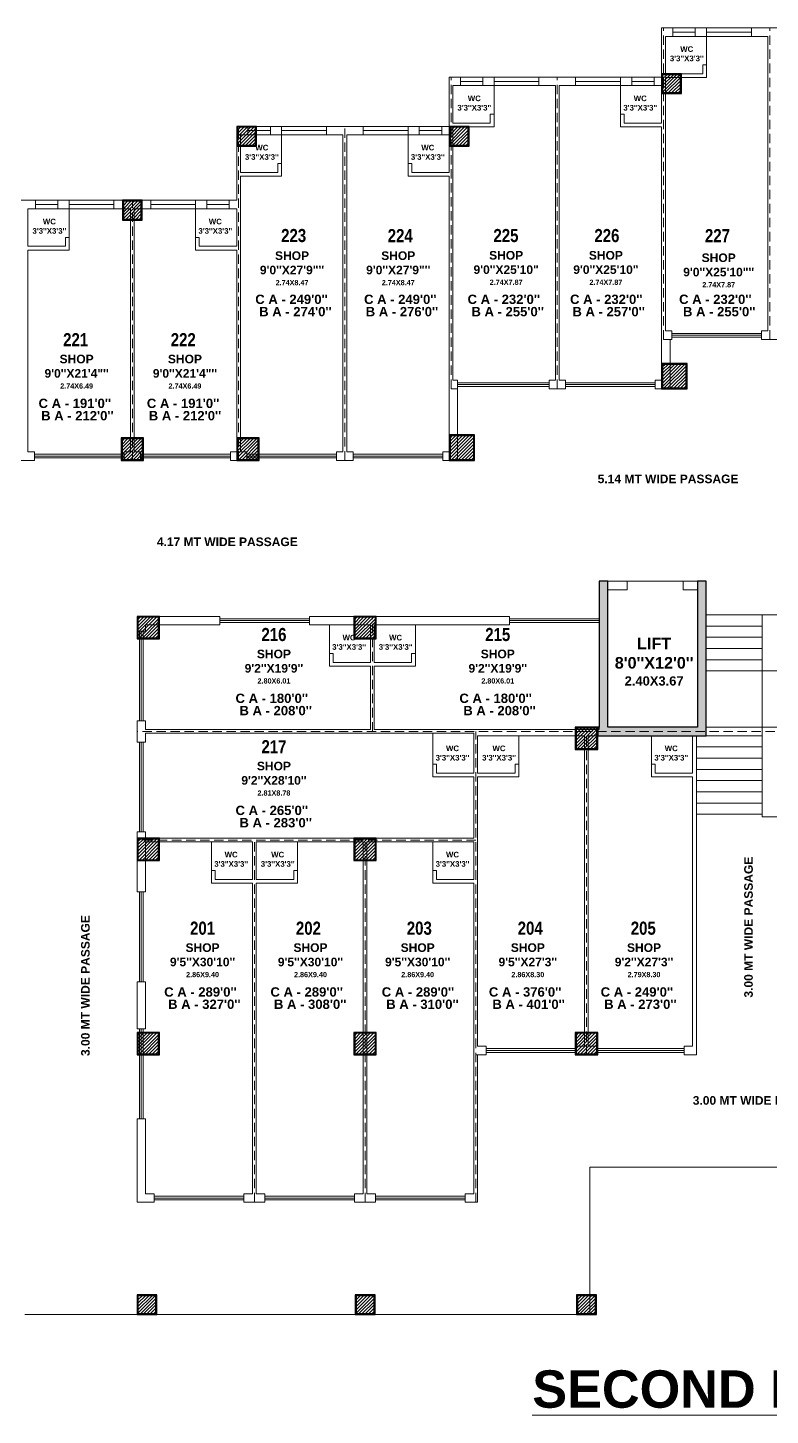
# Model space of a CAD drawing. Header units: metres. Extents: x 0 to 8495, y 0 to 3455.
# Drawn here: x 8279.74 to 8299.6, y 173.93 to 211.02 of the extents above; entities that cross this region are included whole.
import ezdxf

# ---------------------------------------------------------------- set-up
doc = ezdxf.new("R2010")
doc.units = ezdxf.units.M
doc.header["$MEASUREMENT"] = 0
doc.linetypes.add('DASH2', pattern=[0.375, 0.25, -0.125])
doc.layers.get('0').update_dxf_attribs({"lineweight": 18})
doc.layers.add('Columns', color=12, linetype='Continuous', lineweight=25)
doc.styles.get("Standard").update_dxf_attribs({"font": 'ARIALN.TTF', "height": 0.2})

msp = doc.modelspace()

# ---------------------------------------------------------------- hatches: boundary and pattern name
at = {"layer": 'Columns', "lineweight": 20}
h = msp.add_hatch(dxfattribs=at)
h.set_pattern_fill('ANSI31', color=5, scale=0.5)
h.set_pattern_definition([(45, (1165.527385, -248.57139), (-0.0441941738, 0.0441941738), [])])
h.paths.add_polyline_path([(8296.719, 209.285), (8297.199, 209.285), (8297.199, 209.765), (8296.719, 209.765)])
h = msp.add_hatch(dxfattribs=at)
h.set_pattern_fill('ANSI31', color=5, scale=0.5)
h.set_pattern_definition([(45, (1154.16252, -248.000385), (-0.0441941738, 0.0441941738), [])])
h.paths.add_polyline_path([(8285.834, 208.359), (8285.354, 208.359), (8285.354, 207.879), (8285.834, 207.879)])
h = msp.add_hatch(dxfattribs=at)
h.set_pattern_fill('ANSI31', color=5, scale=0.5)
h.set_pattern_definition([(45, (1159.844954, -249.977376), (-0.0441941738, 0.0441941738), [])])
h.paths.add_polyline_path([(8291.037, 207.879), (8291.517, 207.879), (8291.517, 208.359), (8291.037, 208.359)])
h = msp.add_hatch(dxfattribs=at)
h.set_pattern_fill('ANSI31', color=5, scale=0.5)
h.set_pattern_definition([(45, (1151.10631, -251.954366), (-0.0441941738, 0.0441941738), [])])
h.paths.add_polyline_path([(8282.298, 205.902), (8282.778, 205.902), (8282.778, 206.382), (8282.298, 206.382)])
at = {"layer": 'Columns'}
h = msp.add_hatch(dxfattribs=at)
h.set_pattern_fill('ANSI31', color=6, scale=0.5)
h.set_pattern_definition([(45, (1165.677385, -256.464285), (-0.0441941738, 0.0441941738), [])])
h.paths.add_polyline_path([(8297.349, 201.392), (8297.349, 202.022), (8296.719, 202.022), (8296.719, 201.392)])
h = msp.add_hatch(dxfattribs=at)
h.set_pattern_fill('ANSI31', scale=0.5)
h.set_pattern_definition([(45, (1151.10631, -258.30629), (-0.0441941738, 0.0441941738), [])])
h.paths.add_polyline_path([(8282.263, 199.48), (8282.813, 199.48), (8282.813, 200.03), (8282.263, 200.03)])
h = msp.add_hatch(dxfattribs=at)
h.set_pattern_fill('ANSI31', scale=0.5)
h.set_pattern_definition([(45, (1154.19752, -258.30629), (-0.0441941738, 0.0441941738), [])])
h.paths.add_polyline_path([(8285.354, 199.48), (8285.904, 199.48), (8285.904, 200.03), (8285.354, 200.03)])
h = msp.add_hatch(dxfattribs=at)
h.set_pattern_fill('ANSI31', color=6, scale=0.5)
h.set_pattern_definition([(45, (1159.994954, -258.37629), (-0.0441941738, 0.0441941738), [])])
h.paths.add_polyline_path([(8291.667, 199.48), (8291.667, 200.11), (8291.037, 200.11), (8291.037, 199.48)])
h = msp.add_hatch(dxfattribs=at)
h.set_pattern_fill('AR-CONC', color=150, scale=0.01)
h.set_pattern_definition([(50, (-175.224575, -112.63097), (0.07172601826, -0.0062752135), [0.0075, -0.0825]), (355, (-175.224575, -112.63097), (-0.01387513336, 0.0752192134), [0.006, -0.066]), (100.4514445, (-175.2186, -112.63149), (0.0578508847, 0.0689439991), [0.0063740192, -0.0701142112]), (46.1842, (-175.224575, -112.61097), (0.1067241331, -0.0165519281), [0.01125, -0.12375]), (96.6356355, (-175.21568, -112.61235), (0.0934661946, 0.0974118601), [0.0095610342, -0.105171376]), (351.184164, (-175.22457, -112.61097), (0.0934661945, 0.09741186), [0.009, -0.0990000001]), (21, (-175.214575, -112.61597), (0.0596907052, -0.04026188907), [0.0075, -0.0825]), (326, (-175.214575, -112.61597), (0.0243315332, 0.0725150045), [0.006, -0.066]), (71.4514447, (-175.2096, -112.61932), (0.0840222377, 0.0322531153), [0.006374019, -0.0701142112]), (37.5, (-175.224575, -112.630968), (0.00121598553, 0.03328938538), [0, -0.0652, 0, -0.067, 0, -0.06625]), (7.5, (-175.224575, -112.630968), (0.02630695374, 0.03944117119), [0, -0.0382, 0, -0.0637, 0, -0.02525]), (327.5, (-175.246875, -112.630968), (0.05338224362, -0.00225548717), [0, -0.025, 0, -0.078, 0, -0.1035]), (317.5, (-175.256875, -112.63097), (0.05831861693, 0.01001049823), [0, -0.0325, 0, -0.0518, 0, -0.0735])])
h.paths.add_polyline_path([(8295.251, 196.226), (8295.021, 196.226), (8295.021, 192.326), (8294.983, 192.326), (8294.983, 192.096), (8297.883, 192.096), (8297.883, 196.226), (8297.653, 196.226), (8297.653, 192.326), (8295.251, 192.326)])
h = msp.add_hatch(dxfattribs=at)
h.set_pattern_fill('ANSI31', scale=0.5)
h.set_pattern_definition([(45, (1151.531216, -263.074664), (-0.0441941738, 0.0441941738), [])])
h.paths.add_polyline_path([(8282.688, 194.711), (8283.238, 194.711), (8283.238, 195.261), (8282.688, 195.261)])
h = msp.add_hatch(dxfattribs=at)
h.set_pattern_fill('ANSI31', scale=0.5)
h.set_pattern_definition([(45, (1157.331216, -263.074664), (-0.0441941738, 0.0441941738), [])])
h.paths.add_polyline_path([(8288.488, 194.711), (8289.038, 194.711), (8289.038, 195.261), (8288.488, 195.261)])
h = msp.add_hatch(dxfattribs=at)
h.set_pattern_fill('ANSI31', scale=0.5)
h.set_pattern_definition([(45, (1163.251216, -266.034664), (-0.0441941738, 0.0441941738), [])])
h.paths.add_polyline_path([(8294.408, 191.751), (8294.958, 191.751), (8294.958, 192.301), (8294.408, 192.301)])
h = msp.add_hatch(dxfattribs=at)
h.set_pattern_fill('ANSI31', scale=0.5)
h.set_pattern_definition([(45, (1151.531216, -269.004664), (-0.0441941738, 0.0441941738), [])])
h.paths.add_polyline_path([(8282.688, 188.781), (8283.238, 188.781), (8283.238, 189.331), (8282.688, 189.331)])
h = msp.add_hatch(dxfattribs=at)
h.set_pattern_fill('ANSI31', scale=0.5)
h.set_pattern_definition([(45, (1157.331216, -269.004664), (-0.0441941738, 0.0441941738), [])])
h.paths.add_polyline_path([(8288.488, 188.781), (8289.038, 188.781), (8289.038, 189.331), (8288.488, 189.331)])
h = msp.add_hatch(dxfattribs=at)
h.set_pattern_fill('ANSI31', scale=0.5)
h.set_pattern_definition([(45, (1151.531216, -274.194664), (-0.0441941738, 0.0441941738), [])])
h.paths.add_polyline_path([(8282.688, 183.591), (8283.238, 183.591), (8283.238, 184.141), (8282.688, 184.141)])
h = msp.add_hatch(dxfattribs=at)
h.set_pattern_fill('ANSI31', scale=0.5)
h.set_pattern_definition([(45, (1157.331216, -274.194664), (-0.0441941738, 0.0441941738), [])])
h.paths.add_polyline_path([(8288.488, 183.591), (8289.038, 183.591), (8289.038, 184.141), (8288.488, 184.141)])
h = msp.add_hatch(dxfattribs=at)
h.set_pattern_fill('ANSI31', scale=0.5)
h.set_pattern_definition([(45, (1163.251216, -274.194664), (-0.0441941738, 0.0441941738), [])])
h.paths.add_polyline_path([(8294.408, 183.591), (8294.958, 183.591), (8294.958, 184.141), (8294.408, 184.141)])
at = {"layer": 'Columns', "lineweight": 20}
h = msp.add_hatch(dxfattribs=at)
h.set_pattern_fill('ANSI31', color=5, scale=0.5)
h.set_pattern_definition([(45, (1151.496216, -281.208564), (-0.0441941738, 0.0441941738), [])])
h.paths.add_polyline_path([(8282.688, 176.647), (8283.168, 176.647), (8283.168, 177.127), (8282.688, 177.127)])
h = msp.add_hatch(dxfattribs=at)
h.set_pattern_fill('ANSI31', color=5, scale=0.5)
h.set_pattern_definition([(45, (1157.331216, -281.208564), (-0.0441941738, 0.0441941738), [])])
h.paths.add_polyline_path([(8288.523, 176.647), (8289.003, 176.647), (8289.003, 177.127), (8288.523, 177.127)])
h = msp.add_hatch(dxfattribs=at)
h.set_pattern_fill('ANSI31', color=5, scale=0.5)
h.set_pattern_definition([(45, (1163.251216, -281.208564), (-0.0441941738, 0.0441941738), [])])
h.paths.add_polyline_path([(8294.443, 176.647), (8294.923, 176.647), (8294.923, 177.127), (8294.443, 177.127)])

# ---------------------------------------------------------------- linework, layer by layer
at = {"lineweight": 0}
for p, q in [((8302.377, 211.02), (8296.694, 211.02)), ((8296.694, 209.702), (8296.694, 211.02)), ((8296.694, 211.02), (8296.694, 210.02)), ((8296.694, 210.591), (8296.694, 211.02)), ((8296.694, 211.02), (8296.694, 210.02)), ((8296.694, 211.02), (8296.694, 210.02)), ((8296.694, 211.02), (8296.694, 210.02)), ((8296.694, 211.02), (8296.694, 210.02)), ((8296.694, 210.591), (8296.694, 211.02)), ((8297.794, 211.02), (8296.794, 211.02)), ((8296.794, 211.02), (8297.794, 211.02)), ((8296.794, 210.79), (8296.794, 209.79)), ((8299.535, 210.79), (8296.794, 210.79)), ((8296.794, 210.361), (8296.794, 210.79)), ((8296.794, 210.79), (8296.794, 210.02)), ((8296.794, 210.591), (8296.794, 210.79)), ((8296.794, 210.79), (8296.794, 210.02)), ((8296.794, 210.591), (8296.794, 210.79)), ((8296.794, 210.79), (8296.794, 210.02)), ((8296.794, 210.79), (8296.794, 210.02)), ((8296.794, 210.79), (8296.794, 210.02)), ((8296.794, 210.79), (8296.794, 210.02)), ((8296.994, 210.79), (8296.994, 211.02)), ((8297.594, 210.905), (8296.994, 210.905)), ((8297.594, 210.79), (8296.994, 210.79)), ((8297.294, 211.02), (8297.594, 211.02)), ((8297.594, 211.02), (8297.594, 210.79)), ((8297.794, 210.79), (8297.894, 210.79)), ((8297.894, 210.79), (8297.894, 209.69)), ((8297.894, 210.79), (8297.894, 210.03)), ((8302.377, 211.02), (8299.535, 211.02)), ((8299.535, 210.79), (8299.535, 202.915)), ((8296.694, 210.579), (8296.694, 210.02)), ((8297.794, 210.03), (8297.794, 209.79)), ((8297.894, 210.03), (8297.794, 210.03)), ((8296.694, 209.702), (8291.012, 209.702)), ((8291.012, 208.384), (8291.012, 209.702)), ((8291.012, 209.702), (8291.012, 208.702)), ((8291.012, 209.273), (8291.012, 209.702)), ((8291.012, 209.702), (8291.012, 208.702)), ((8291.012, 209.702), (8291.012, 208.702)), ((8291.012, 209.702), (8291.012, 208.702)), ((8291.012, 209.702), (8291.012, 208.702)), ((8291.012, 209.273), (8291.012, 209.702)), ((8291.312, 209.472), (8291.312, 209.702)), ((8291.912, 209.587), (8291.312, 209.587)), ((8291.612, 209.702), (8291.912, 209.702)), ((8291.912, 209.702), (8291.912, 209.472)), ((8296.194, 209.702), (8295.894, 209.702)), ((8295.894, 209.702), (8295.894, 209.472)), ((8295.894, 209.587), (8296.494, 209.587)), ((8296.494, 209.472), (8296.494, 209.702)), ((8297.794, 209.79), (8296.794, 209.79)), ((8296.794, 209.69), (8296.794, 202.915)), ((8297.894, 209.69), (8296.794, 209.69)), ((8291.012, 209.261), (8291.012, 208.702)), ((8291.112, 209.472), (8291.112, 208.472)), ((8293.853, 209.472), (8291.112, 209.472)), ((8291.112, 209.472), (8291.112, 208.472)), ((8291.112, 209.043), (8291.112, 209.472)), ((8291.112, 209.472), (8291.112, 208.472)), ((8291.112, 209.043), (8291.112, 209.472)), ((8291.112, 209.472), (8291.112, 208.472)), ((8291.112, 209.472), (8291.112, 208.472)), ((8291.112, 209.472), (8291.112, 208.472)), ((8292.112, 209.472), (8291.112, 209.472)), ((8291.112, 209.472), (8291.112, 208.472)), ((8291.112, 209.472), (8292.112, 209.472)), ((8291.112, 208.813), (8291.112, 209.242)), ((8291.912, 209.472), (8291.312, 209.472)), ((8292.112, 209.472), (8292.212, 209.472)), ((8292.212, 209.472), (8292.212, 208.372)), ((8292.212, 209.472), (8292.212, 208.712)), ((8293.853, 209.472), (8293.853, 201.597)), ((8293.953, 209.472), (8293.953, 201.597)), ((8296.694, 209.472), (8293.953, 209.472)), ((8295.594, 209.472), (8295.594, 208.372)), ((8295.694, 209.472), (8295.594, 209.472)), ((8295.594, 209.472), (8295.594, 208.712)), ((8295.694, 209.472), (8296.694, 209.472)), ((8296.694, 209.472), (8295.694, 209.472)), ((8295.894, 209.472), (8296.494, 209.472)), ((8296.694, 209.472), (8296.694, 208.472)), ((8292.112, 208.472), (8291.112, 208.472)), ((8292.112, 208.712), (8292.112, 208.472)), ((8292.212, 208.712), (8292.112, 208.712)), ((8295.594, 208.712), (8295.694, 208.712)), ((8295.694, 208.712), (8295.694, 208.472)), ((8295.694, 208.472), (8296.694, 208.472)), ((8291.012, 208.384), (8285.329, 208.384)), ((8285.329, 206.407), (8285.329, 208.384)), ((8285.329, 208.154), (8285.329, 207.154)), ((8285.329, 207.725), (8285.329, 208.154)), ((8285.329, 208.154), (8285.329, 207.154)), ((8285.329, 208.154), (8285.329, 207.154)), ((8285.329, 208.154), (8285.329, 207.154)), ((8285.329, 208.154), (8285.329, 207.154)), ((8285.329, 207.725), (8285.329, 208.154)), ((8285.429, 208.154), (8285.429, 207.154)), ((8288.171, 208.154), (8285.429, 208.154)), ((8285.429, 208.154), (8285.429, 207.154)), ((8285.429, 207.725), (8285.429, 208.154)), ((8285.429, 208.154), (8285.429, 207.154)), ((8285.429, 207.725), (8285.429, 208.154)), ((8285.429, 208.154), (8285.429, 207.154)), ((8285.429, 208.154), (8285.429, 207.154)), ((8285.429, 208.154), (8285.429, 207.154)), ((8286.429, 208.154), (8285.429, 208.154)), ((8285.429, 208.154), (8285.429, 207.154)), ((8285.429, 208.154), (8286.429, 208.154)), ((8285.629, 208.154), (8285.629, 208.384)), ((8286.229, 208.269), (8285.629, 208.269)), ((8286.229, 208.154), (8285.629, 208.154)), ((8285.929, 208.384), (8286.229, 208.384)), ((8286.229, 208.384), (8286.229, 208.154)), ((8286.429, 208.154), (8286.529, 208.154)), ((8286.529, 208.154), (8286.529, 207.054)), ((8286.529, 208.154), (8286.529, 207.394)), ((8288.171, 208.154), (8288.171, 199.685)), ((8291.012, 208.154), (8288.271, 208.154)), ((8288.271, 208.154), (8288.271, 199.685)), ((8289.912, 208.154), (8289.912, 207.054)), ((8290.012, 208.154), (8289.912, 208.154)), ((8289.912, 208.154), (8289.912, 207.394)), ((8290.012, 208.154), (8291.012, 208.154)), ((8291.012, 208.154), (8290.012, 208.154)), ((8290.512, 208.384), (8290.212, 208.384)), ((8290.212, 208.384), (8290.212, 208.154)), ((8290.212, 208.269), (8290.812, 208.269)), ((8290.212, 208.154), (8290.812, 208.154)), ((8290.812, 208.154), (8290.812, 208.384)), ((8291.012, 208.154), (8291.012, 207.154)), ((8291.112, 208.372), (8291.112, 201.597)), ((8292.212, 208.372), (8291.112, 208.372)), ((8293.853, 208.372), (8293.853, 205.76)), ((8293.853, 208.372), (8293.853, 205.76)), ((8293.853, 208.372), (8293.853, 205.76)), ((8293.853, 208.372), (8293.853, 205.76)), ((8293.853, 208.372), (8293.853, 205.76)), ((8295.594, 208.372), (8296.694, 208.372)), ((8296.694, 208.372), (8296.694, 201.597)), ((8285.429, 207.495), (8285.429, 207.924)), ((8286.429, 207.394), (8286.429, 207.154)), ((8286.529, 207.394), (8286.429, 207.394)), ((8289.912, 207.394), (8290.012, 207.394)), ((8290.012, 207.394), (8290.012, 207.154)), ((8286.429, 207.154), (8285.429, 207.154)), ((8285.429, 207.054), (8285.429, 199.685)), ((8286.529, 207.054), (8285.429, 207.054)), ((8289.912, 207.054), (8291.012, 207.054)), ((8290.012, 207.154), (8291.012, 207.154)), ((8291.012, 207.054), (8291.012, 199.685)), ((8285.329, 206.407), (8276.806, 206.407)), ((8279.947, 206.177), (8279.947, 206.407)), ((8280.547, 206.292), (8279.947, 206.292)), ((8280.247, 206.407), (8280.547, 206.407)), ((8280.547, 206.407), (8280.547, 206.177)), ((8284.829, 206.407), (8284.529, 206.407)), ((8284.529, 206.407), (8284.529, 206.177)), ((8284.529, 206.292), (8285.129, 206.292)), ((8285.129, 206.177), (8285.129, 206.407)), ((8279.747, 206.177), (8279.747, 205.177)), ((8282.488, 206.177), (8279.747, 206.177)), ((8279.747, 206.177), (8279.747, 205.177)), ((8279.747, 205.748), (8279.747, 206.177)), ((8279.747, 206.177), (8279.747, 205.177)), ((8279.747, 205.748), (8279.747, 206.177)), ((8279.747, 206.177), (8279.747, 205.177)), ((8279.747, 206.177), (8279.747, 205.177)), ((8279.747, 206.177), (8279.747, 205.177)), ((8280.747, 206.177), (8279.747, 206.177)), ((8279.747, 206.177), (8279.747, 205.177)), ((8279.747, 206.177), (8280.747, 206.177)), ((8280.547, 206.177), (8279.947, 206.177)), ((8280.747, 206.177), (8280.847, 206.177)), ((8280.847, 206.177), (8280.847, 205.077)), ((8280.847, 206.177), (8280.847, 205.417)), ((8282.488, 206.177), (8282.488, 199.685)), ((8285.329, 206.177), (8282.588, 206.177)), ((8282.588, 206.177), (8282.588, 199.685)), ((8284.229, 206.177), (8284.229, 205.077)), ((8284.329, 206.177), (8284.229, 206.177)), ((8284.229, 206.177), (8284.229, 205.417)), ((8284.329, 206.177), (8285.329, 206.177)), ((8285.329, 206.177), (8284.329, 206.177)), ((8284.529, 206.177), (8285.129, 206.177)), ((8285.329, 206.177), (8285.329, 205.177)), ((8280.747, 205.177), (8279.747, 205.177)), ((8280.747, 205.417), (8280.747, 205.177)), ((8280.847, 205.417), (8280.747, 205.417)), ((8284.229, 205.417), (8284.329, 205.417)), ((8284.329, 205.417), (8284.329, 205.177)), ((8284.329, 205.177), (8285.329, 205.177)), ((8279.747, 205.077), (8279.747, 199.685)), ((8280.847, 205.077), (8279.747, 205.077)), ((8284.229, 205.077), (8285.329, 205.077)), ((8285.329, 205.077), (8285.329, 199.685)), ((8296.965, 202.915), (8296.794, 202.915)), ((8296.965, 202.915), (8296.965, 202.685)), ((8299.535, 202.915), (8299.365, 202.915)), ((8299.365, 202.915), (8299.365, 202.685)), ((8296.924, 202.685), (8296.924, 201.367)), ((8296.965, 202.685), (8296.924, 202.685)), ((8299.806, 202.685), (8299.365, 202.685)), ((8291.237, 201.597), (8291.112, 201.597)), ((8291.237, 201.597), (8291.237, 199.455)), ((8293.853, 201.597), (8293.682, 201.597)), ((8293.682, 201.597), (8293.682, 201.367)), ((8294.124, 201.597), (8293.953, 201.597)), ((8294.124, 201.597), (8294.124, 201.367)), ((8296.694, 201.597), (8296.524, 201.597)), ((8296.524, 201.597), (8296.524, 201.367)), ((8294.124, 201.367), (8293.682, 201.367)), ((8296.924, 201.367), (8296.524, 201.367)), ((8279.917, 199.685), (8279.747, 199.685)), ((8279.917, 199.685), (8279.747, 199.685)), ((8279.917, 199.685), (8279.917, 199.455)), ((8282.488, 199.685), (8282.317, 199.685)), ((8282.317, 199.685), (8282.317, 199.455)), ((8282.488, 199.685), (8282.317, 199.685)), ((8282.759, 199.685), (8282.588, 199.685)), ((8282.759, 199.685), (8282.588, 199.685)), ((8282.759, 199.685), (8282.759, 199.455)), ((8285.329, 199.685), (8285.159, 199.685)), ((8285.159, 199.685), (8285.159, 199.455)), ((8285.329, 199.685), (8285.159, 199.685)), ((8285.6, 199.685), (8285.429, 199.685)), ((8285.6, 199.685), (8285.6, 199.455)), ((8288.171, 199.685), (8288, 199.685)), ((8288, 199.685), (8288, 199.455)), ((8288.171, 199.685), (8288, 199.685)), ((8288, 199.685), (8288, 199.455)), ((8288.441, 199.685), (8288.271, 199.685)), ((8288.441, 199.685), (8288.271, 199.685)), ((8288.441, 199.685), (8288.441, 199.455)), ((8288.441, 199.685), (8288.441, 199.455)), ((8291.012, 199.685), (8290.841, 199.685)), ((8290.841, 199.685), (8290.841, 199.455)), ((8279.747, 199.455), (8279.476, 199.455)), ((8279.917, 199.455), (8279.747, 199.455)), ((8282.759, 199.455), (8282.317, 199.455)), ((8285.559, 199.455), (8285.159, 199.455)), ((8285.6, 199.455), (8285.559, 199.455)), ((8288.441, 199.455), (8288, 199.455)), ((8288.441, 199.455), (8288, 199.455)), ((8291.237, 199.455), (8290.841, 199.455)), ((8295.021, 195.286), (8295.021, 196.226)), ((8295.77, 196.226), (8295.021, 196.226)), ((8295.77, 195.996), (8295.77, 196.226)), ((8297.653, 196.226), (8297.27, 196.226)), ((8297.27, 196.226), (8297.27, 195.996)), ((8297.653, 196.226), (8297.883, 196.226)), ((8297.883, 196.226), (8297.883, 192.326)), ((8295.251, 195.996), (8295.77, 195.996)), ((8295.77, 195.996), (8295.251, 195.996)), ((8295.77, 195.996), (8295.251, 195.996)), ((8295.251, 192.326), (8295.251, 195.996)), ((8297.35, 195.996), (8297.27, 195.996)), ((8297.339, 195.996), (8297.653, 195.996)), ((8297.653, 195.996), (8297.339, 195.996)), ((8297.653, 192.326), (8297.653, 195.996)), ((8282.663, 194.891), (8282.663, 195.286)), ((8284.88, 195.286), (8282.663, 195.286)), ((8284.88, 195.286), (8284.88, 195.056)), ((8292.621, 195.286), (8287.28, 195.286)), ((8287.28, 195.056), (8287.28, 195.286)), ((8292.621, 195.286), (8292.621, 195.056)), ((8295.021, 195.056), (8295.021, 195.286)), ((8295.251, 192.326), (8295.251, 195.326)), ((8295.251, 192.326), (8295.251, 195.326)), ((8295.251, 192.326), (8295.251, 195.286)), ((8282.663, 194.891), (8282.893, 194.891)), ((8282.893, 194.891), (8282.893, 195.056)), ((8284.88, 195.056), (8282.893, 195.056)), ((8288.907, 195.056), (8287.28, 195.056)), ((8287.807, 195.056), (8287.807, 193.956)), ((8287.807, 195.056), (8287.807, 194.296)), ((8288.907, 195.056), (8288.907, 194.056)), ((8291.773, 195.056), (8289.007, 195.056)), ((8289.007, 195.056), (8289.007, 194.056)), ((8290.107, 195.056), (8290.107, 193.956)), ((8290.107, 195.056), (8290.107, 194.296)), ((8292.621, 195.056), (8291.773, 195.056)), ((8295.021, 195.056), (8295.021, 193.712)), ((8287.807, 194.296), (8287.907, 194.296)), ((8287.907, 194.296), (8287.907, 194.056)), ((8287.907, 194.056), (8288.907, 194.056)), ((8290.007, 194.056), (8289.007, 194.056)), ((8290.007, 194.296), (8290.007, 194.056)), ((8290.107, 194.296), (8290.007, 194.296)), ((8287.807, 193.956), (8288.907, 193.956)), ((8288.907, 193.956), (8288.907, 192.261)), ((8289.007, 193.956), (8289.007, 192.261)), ((8290.107, 193.956), (8289.007, 193.956)), ((8295.021, 193.956), (8295.021, 192.261)), ((8295.251, 192.326), (8295.251, 193.826)), ((8282.663, 192.211), (8282.663, 192.491)), ((8282.663, 192.491), (8282.893, 192.491)), ((8282.663, 191.926), (8282.663, 192.261)), ((8282.893, 192.261), (8282.893, 192.491)), ((8288.907, 192.261), (8282.893, 192.261)), ((8291.673, 192.161), (8282.893, 192.161)), ((8282.893, 192.096), (8282.893, 192.161)), ((8291.673, 192.261), (8289.007, 192.261)), ((8294.633, 192.261), (8291.673, 192.261)), ((8295.021, 192.261), (8294.633, 192.261)), ((8295.251, 192.326), (8297.653, 192.326)), ((8297.883, 192.326), (8300.818, 192.326)), ((8282.663, 191.926), (8282.663, 191.963)), ((8282.663, 191.926), (8282.893, 191.926)), ((8282.893, 192.096), (8282.893, 191.926)), ((8282.893, 191.926), (8282.893, 191.963)), ((8290.573, 192.096), (8290.573, 190.996)), ((8290.573, 192.096), (8290.573, 191.336)), ((8291.673, 191.096), (8291.673, 192.096)), ((8291.673, 191.096), (8291.673, 192.096)), ((8291.673, 192.096), (8291.673, 191.096)), ((8291.673, 192.096), (8291.673, 191.096)), ((8291.673, 192.096), (8291.673, 191.096)), ((8291.673, 192.096), (8291.673, 191.096)), ((8291.773, 191.096), (8291.773, 192.096)), ((8291.773, 191.096), (8291.773, 192.096)), ((8291.773, 191.096), (8291.773, 192.096)), ((8291.773, 192.096), (8291.773, 191.096)), ((8291.773, 192.096), (8291.773, 191.096)), ((8291.773, 192.096), (8291.773, 191.096)), ((8291.773, 192.096), (8291.773, 191.096)), ((8291.773, 192.096), (8294.633, 192.096)), ((8292.873, 192.096), (8292.873, 190.996)), ((8292.873, 192.096), (8292.873, 191.336)), ((8294.633, 183.796), (8294.633, 192.096)), ((8294.733, 192.096), (8297.523, 192.096)), ((8294.733, 183.796), (8294.733, 192.096)), ((8296.423, 192.096), (8296.423, 190.996)), ((8296.423, 192.096), (8296.423, 191.336)), ((8296.593, 192.096), (8296.493, 192.096)), ((8296.593, 192.096), (8296.493, 192.096)), ((8296.593, 192.096), (8297.523, 192.096)), ((8297.523, 192.096), (8296.593, 192.096)), ((8297.523, 191.096), (8297.523, 192.096)), ((8297.523, 191.096), (8297.523, 192.096)), ((8297.523, 192.096), (8297.523, 191.096)), ((8297.523, 192.096), (8297.523, 191.096)), ((8297.523, 192.096), (8297.523, 191.096)), ((8297.523, 192.096), (8297.523, 191.096)), ((8297.623, 191.096), (8297.623, 192.096)), ((8297.623, 191.096), (8297.623, 192.096)), ((8297.623, 191.096), (8297.623, 192.096)), ((8297.623, 192.096), (8297.623, 191.096)), ((8297.623, 192.096), (8297.623, 191.096)), ((8297.623, 192.096), (8297.623, 191.096)), ((8297.623, 192.096), (8297.623, 191.096)), ((8297.623, 192.096), (8298.693, 192.096)), ((8297.693, 192.096), (8299.383, 192.096)), ((8298.693, 192.096), (8297.693, 192.096)), ((8298.693, 192.096), (8298.793, 192.096)), ((8298.693, 192.096), (8298.793, 192.096)), ((8290.573, 191.336), (8290.673, 191.336)), ((8290.673, 191.336), (8290.673, 191.096)), ((8290.673, 191.096), (8291.673, 191.096)), ((8292.773, 191.096), (8291.773, 191.096)), ((8292.773, 191.336), (8292.773, 191.096)), ((8292.873, 191.336), (8292.773, 191.336)), ((8296.423, 191.336), (8296.523, 191.336)), ((8296.523, 191.336), (8296.523, 191.096)), ((8296.523, 191.096), (8297.523, 191.096)), ((8290.573, 190.996), (8291.673, 190.996)), ((8291.673, 189.356), (8291.673, 190.996)), ((8291.773, 183.796), (8291.773, 190.996)), ((8292.873, 190.996), (8291.773, 190.996)), ((8296.423, 190.996), (8297.523, 190.996)), ((8297.523, 183.796), (8297.523, 190.996)), ((8297.623, 183.566), (8297.623, 190.996)), ((8299.383, 189.926), (8299.383, 189.996)), ((8300.623, 189.926), (8299.383, 189.926)), ((8282.663, 189.49), (8282.663, 189.526)), ((8282.663, 187.918), (8282.663, 189.526)), ((8282.663, 189.526), (8282.893, 189.526)), ((8282.893, 189.49), (8282.893, 189.526)), ((8282.893, 189.526), (8282.893, 189.356)), ((8282.893, 189.356), (8291.673, 189.356)), ((8282.893, 189.256), (8282.893, 187.918)), ((8282.893, 189.256), (8285.753, 189.256)), ((8284.653, 189.256), (8284.653, 188.156)), ((8284.753, 189.256), (8284.653, 189.256)), ((8284.653, 189.256), (8284.653, 188.496)), ((8284.753, 189.256), (8284.653, 189.256)), ((8284.753, 189.256), (8285.753, 189.256)), ((8285.753, 189.256), (8284.753, 189.256)), ((8285.753, 188.256), (8285.753, 189.256)), ((8285.753, 188.256), (8285.753, 189.256)), ((8285.753, 189.256), (8285.753, 188.256)), ((8285.753, 189.256), (8285.753, 188.256)), ((8285.753, 189.256), (8285.753, 188.256)), ((8285.753, 189.256), (8285.753, 188.256)), ((8285.853, 188.256), (8285.853, 189.256)), ((8285.853, 188.256), (8285.853, 189.256)), ((8285.853, 188.256), (8285.853, 189.256)), ((8285.853, 189.256), (8285.853, 188.256)), ((8285.853, 189.256), (8285.853, 188.256)), ((8285.853, 189.256), (8285.853, 188.256)), ((8286.853, 189.256), (8285.853, 189.256)), ((8285.853, 189.256), (8285.853, 188.256)), ((8285.853, 189.256), (8286.853, 189.256)), ((8285.853, 189.256), (8288.713, 189.256)), ((8286.853, 189.256), (8286.953, 189.256)), ((8286.853, 189.256), (8286.953, 189.256)), ((8286.953, 189.256), (8286.953, 188.156)), ((8286.953, 189.256), (8286.953, 188.496)), ((8288.713, 179.852), (8288.713, 189.256)), ((8288.813, 179.852), (8288.813, 189.256)), ((8288.813, 189.256), (8291.673, 189.256)), ((8290.573, 189.256), (8290.573, 188.156)), ((8290.573, 189.256), (8290.573, 188.496)), ((8291.673, 188.256), (8291.673, 189.256)), ((8294.633, 189.256), (8294.633, 189.356)), ((8284.653, 188.496), (8284.753, 188.496)), ((8284.753, 188.496), (8284.753, 188.256)), ((8286.853, 188.496), (8286.853, 188.256)), ((8286.953, 188.496), (8286.853, 188.496)), ((8290.573, 188.496), (8290.673, 188.496)), ((8290.673, 188.496), (8290.673, 188.256)), ((8284.653, 188.156), (8285.753, 188.156)), ((8284.753, 188.256), (8285.753, 188.256)), ((8285.753, 179.852), (8285.753, 188.156)), ((8286.853, 188.256), (8285.853, 188.256)), ((8285.853, 179.852), (8285.853, 188.156)), ((8286.953, 188.156), (8285.853, 188.156)), ((8290.573, 188.156), (8291.673, 188.156)), ((8290.673, 188.256), (8291.673, 188.256)), ((8291.673, 179.852), (8291.673, 188.156)), ((8282.663, 187.918), (8282.893, 187.918)), ((8282.663, 184.256), (8282.663, 185.518)), ((8282.663, 184.256), (8282.663, 185.518)), ((8282.663, 185.518), (8282.893, 185.518)), ((8282.893, 184.256), (8282.893, 185.518)), ((8282.663, 184.256), (8282.893, 184.256)), ((8292.003, 183.796), (8291.773, 183.796)), ((8292.003, 183.796), (8292.003, 183.566)), ((8294.403, 183.796), (8294.633, 183.796)), ((8294.403, 183.796), (8294.403, 183.566)), ((8294.733, 183.796), (8294.963, 183.796)), ((8294.963, 183.796), (8294.963, 183.566)), ((8297.293, 183.796), (8297.523, 183.796)), ((8297.293, 183.796), (8297.293, 183.566)), ((8291.773, 179.852), (8291.773, 183.566)), ((8291.773, 179.852), (8291.773, 183.566)), ((8291.773, 183.566), (8292.003, 183.566)), ((8294.963, 183.566), (8294.403, 183.566)), ((8294.403, 183.566), (8294.963, 183.566)), ((8297.293, 183.566), (8297.623, 183.566)), ((8282.663, 179.622), (8282.663, 181.856)), ((8282.663, 179.622), (8282.663, 181.856)), ((8282.663, 181.856), (8282.893, 181.856)), ((8282.893, 179.852), (8282.893, 181.856)), ((8291.773, 180.566), (8291.773, 179.622)), ((8283.123, 179.622), (8282.663, 179.622)), ((8282.893, 179.852), (8283.123, 179.852)), ((8283.123, 179.852), (8283.123, 179.622)), ((8285.523, 179.852), (8285.753, 179.852)), ((8285.523, 179.852), (8285.523, 179.622)), ((8286.083, 179.622), (8285.523, 179.622)), ((8285.853, 179.852), (8286.083, 179.852)), ((8286.083, 179.852), (8286.083, 179.622)), ((8288.483, 179.852), (8288.713, 179.852)), ((8288.483, 179.852), (8288.483, 179.622)), ((8289.043, 179.622), (8288.483, 179.622)), ((8288.813, 179.852), (8289.043, 179.852)), ((8289.043, 179.852), (8289.043, 179.622)), ((8291.443, 179.852), (8291.673, 179.852)), ((8291.443, 179.852), (8291.443, 179.622)), ((8291.443, 179.852), (8291.673, 179.852)), ((8291.443, 179.852), (8291.443, 179.622)), ((8291.773, 179.622), (8291.443, 179.622)), ((8291.773, 179.622), (8291.443, 179.622))]:
    msp.add_line(p, q, dxfattribs=at)
at = {"color": 1, "linetype": 'DASH2', "lineweight": 0}
for p, q in [((8296.744, 202.685), (8296.744, 211.02)), ((8299.585, 202.685), (8299.585, 211.02)), ((8291.062, 201.367), (8291.062, 209.702)), ((8293.903, 201.367), (8293.903, 209.702)), ((8285.379, 199.455), (8285.379, 208.384)), ((8288.221, 199.455), (8288.221, 208.384)), ((8282.538, 199.455), (8282.538, 206.407)), ((8288.957, 192.211), (8288.957, 195.286)), ((8294.683, 192.211), (8282.663, 192.211)), ((8291.723, 179.622), (8291.723, 192.211)), ((8306.473, 192.211), (8294.633, 192.211)), ((8294.683, 183.566), (8294.683, 192.211)), ((8291.723, 189.306), (8282.663, 189.306)), ((8285.803, 179.622), (8285.803, 189.306)), ((8288.763, 179.622), (8288.763, 189.306))]:
    msp.add_line(p, q, dxfattribs=at)
at = {"color": 134, "lineweight": 0}
for p, q in [((8297.894, 210.79), (8297.894, 210.03)), ((8292.212, 209.472), (8292.212, 208.712)), ((8295.594, 209.472), (8295.594, 208.712)), ((8286.529, 208.154), (8286.529, 207.394)), ((8289.912, 208.154), (8289.912, 207.394)), ((8280.847, 206.177), (8280.847, 205.417)), ((8284.229, 206.177), (8284.229, 205.417)), ((8296.965, 202.8), (8299.365, 202.8)), ((8291.237, 201.482), (8293.682, 201.482)), ((8294.124, 201.482), (8296.524, 201.482)), ((8279.917, 199.57), (8282.317, 199.57)), ((8282.759, 199.57), (8285.159, 199.57)), ((8285.6, 199.57), (8288, 199.57)), ((8288.441, 199.57), (8290.841, 199.57)), ((8297.27, 196.226), (8295.77, 196.226)), ((8284.88, 195.171), (8287.28, 195.171)), ((8292.621, 195.171), (8295.021, 195.171)), ((8282.778, 192.491), (8282.778, 194.891)), ((8287.807, 195.056), (8287.807, 194.296)), ((8290.107, 195.056), (8290.107, 194.296)), ((8290.573, 192.161), (8290.573, 191.336)), ((8282.778, 189.526), (8282.778, 191.926)), ((8292.873, 192.096), (8292.873, 191.336)), ((8296.423, 192.096), (8296.423, 191.336)), ((8284.653, 189.256), (8284.653, 188.496)), ((8286.953, 189.256), (8286.953, 188.496)), ((8290.573, 189.256), (8290.573, 188.496)), ((8282.778, 185.518), (8282.778, 187.918)), ((8282.778, 181.856), (8282.778, 184.256)), ((8292.003, 183.681), (8294.403, 183.681)), ((8294.963, 183.681), (8297.293, 183.681)), ((8283.123, 179.737), (8285.523, 179.737)), ((8286.083, 179.737), (8288.483, 179.737)), ((8289.043, 179.737), (8291.443, 179.737))]:
    msp.add_line(p, q, dxfattribs=at)
at = {"color": 1, "lineweight": 0}
for p, q in [((8296.744, 202.685), (8296.924, 202.685)), ((8291.062, 201.367), (8291.238, 201.367)), ((8291.723, 183.566), (8291.773, 183.566))]:
    msp.add_line(p, q, dxfattribs=at)
at = {"color": 193, "lineweight": 0}
for p, q in [((8296.965, 202.85), (8299.365, 202.85)), ((8296.965, 202.75), (8299.365, 202.75)), ((8291.237, 201.532), (8293.682, 201.532)), ((8291.237, 201.432), (8293.682, 201.432)), ((8294.124, 201.532), (8296.524, 201.532)), ((8294.124, 201.432), (8296.524, 201.432)), ((8279.917, 199.62), (8282.317, 199.62)), ((8282.759, 199.62), (8285.159, 199.62)), ((8285.6, 199.62), (8288, 199.62)), ((8288.441, 199.62), (8290.841, 199.62)), ((8279.917, 199.52), (8282.317, 199.52)), ((8282.759, 199.52), (8285.159, 199.52)), ((8285.6, 199.52), (8288, 199.52)), ((8288.441, 199.52), (8290.841, 199.52)), ((8284.88, 195.221), (8287.28, 195.221)), ((8284.88, 195.121), (8287.28, 195.121)), ((8292.621, 195.221), (8295.021, 195.221)), ((8292.621, 195.121), (8295.021, 195.121)), ((8282.728, 192.491), (8282.728, 194.891)), ((8282.828, 192.491), (8282.828, 194.891)), ((8282.728, 189.526), (8282.728, 191.926)), ((8282.828, 189.526), (8282.828, 191.926)), ((8282.728, 185.518), (8282.728, 187.918)), ((8282.828, 185.518), (8282.828, 187.918)), ((8282.728, 181.856), (8282.728, 184.256)), ((8282.828, 181.856), (8282.828, 184.256)), ((8292.003, 183.731), (8294.403, 183.731)), ((8292.003, 183.631), (8294.403, 183.631)), ((8294.963, 183.731), (8297.293, 183.731)), ((8294.963, 183.631), (8297.293, 183.631)), ((8283.123, 179.787), (8285.523, 179.787)), ((8283.123, 179.687), (8285.523, 179.687)), ((8286.083, 179.787), (8288.483, 179.787)), ((8286.083, 179.687), (8288.483, 179.687)), ((8289.043, 179.787), (8291.443, 179.787)), ((8289.043, 179.687), (8291.443, 179.687))]:
    msp.add_line(p, q, dxfattribs=at)
at = {"color": 251, "lineweight": 0}
for p, q in [((8301.883, 195.326), (8297.883, 195.326)), ((8299.383, 192.326), (8299.383, 195.326)), ((8299.383, 195.026), (8297.883, 195.026)), ((8299.383, 194.726), (8297.883, 194.726)), ((8299.383, 194.426), (8297.883, 194.426)), ((8299.383, 194.126), (8297.883, 194.126)), ((8303.383, 193.826), (8297.883, 193.826)), ((8299.383, 192.326), (8299.383, 189.996)), ((8299.383, 191.796), (8297.623, 191.796)), ((8299.383, 192.096), (8297.883, 192.096)), ((8299.383, 192.096), (8299.383, 191.796)), ((8299.383, 191.496), (8299.383, 191.796)), ((8297.623, 191.496), (8299.383, 191.496)), ((8299.383, 191.496), (8299.383, 190.596)), ((8299.383, 191.196), (8297.623, 191.196)), ((8299.383, 190.896), (8297.623, 190.896)), ((8299.383, 190.596), (8297.623, 190.596)), ((8299.383, 190.296), (8297.623, 190.296)), ((8299.383, 189.996), (8297.623, 189.996)), ((8294.773, 180.562), (8294.773, 176.622)), ((8294.773, 180.562), (8294.773, 176.622)), ((8303.473, 180.562), (8294.773, 180.562)), ((8294.773, 176.622), (8279.663, 176.622))]:
    msp.add_line(p, q, dxfattribs=at)
at = {"lineweight": 0}
for points in [[(8296.694, 210.02), (8296.694, 211.02)], [(8296.794, 210.02), (8296.794, 210.79)], [(8291.012, 208.702), (8291.012, 209.702)], [(8291.112, 208.472), (8291.112, 209.472)], [(8285.329, 207.154), (8285.329, 208.154)], [(8285.429, 207.154), (8285.429, 208.154)], [(8293.853, 205.76), (8293.853, 208.372)], [(8279.747, 205.177), (8279.747, 206.177)], [(8291.673, 191.096), (8291.673, 192.161)], [(8291.773, 191.096), (8291.773, 192.096)], [(8297.523, 191.096), (8297.523, 192.096)], [(8297.623, 190.996), (8297.623, 192.096)], [(8285.753, 188.256), (8285.753, 189.256)], [(8285.853, 188.256), (8285.853, 189.256)]]:
    msp.add_lwpolyline(points, dxfattribs=at)
at = {"color": 1, "lineweight": 0}
for points in [[(8299.094, 211.02), (8297.894, 211.02), (8297.894, 210.79), (8299.094, 210.79)], [(8297.894, 210.905), (8299.094, 210.905), (8299.094, 210.905), (8297.894, 210.905)], [(8293.412, 209.702), (8292.212, 209.702), (8292.212, 209.472), (8293.412, 209.472)], [(8292.212, 209.587), (8293.412, 209.587), (8293.412, 209.587), (8292.212, 209.587)], [(8295.594, 209.702), (8294.394, 209.702), (8294.394, 209.472), (8295.594, 209.472)], [(8294.394, 209.587), (8295.594, 209.587), (8295.594, 209.587), (8294.394, 209.587)], [(8287.729, 208.384), (8286.529, 208.384), (8286.529, 208.154), (8287.729, 208.154)], [(8286.529, 208.269), (8287.729, 208.269), (8287.729, 208.269), (8286.529, 208.269)], [(8289.912, 208.384), (8288.712, 208.384), (8288.712, 208.154), (8289.912, 208.154)], [(8288.712, 208.269), (8289.912, 208.269), (8289.912, 208.269), (8288.712, 208.269)], [(8282.047, 206.407), (8280.847, 206.407), (8280.847, 206.177), (8282.047, 206.177)], [(8280.847, 206.292), (8282.047, 206.292), (8282.047, 206.292), (8280.847, 206.292)], [(8284.229, 206.407), (8283.029, 206.407), (8283.029, 206.177), (8284.229, 206.177)], [(8283.029, 206.292), (8284.229, 206.292), (8284.229, 206.292), (8283.029, 206.292)]]:
    msp.add_lwpolyline(points, close=True, dxfattribs=at)
at = {"layer": 'Columns', "color": 5, "lineweight": 30}
for points in [[(8296.694, 209.26), (8297.224, 209.26), (8297.224, 209.79), (8296.694, 209.79)], [(8296.719, 209.285), (8297.199, 209.285), (8297.199, 209.765), (8296.719, 209.765)], [(8285.329, 207.854), (8285.859, 207.854), (8285.859, 208.384), (8285.329, 208.384)], [(8285.354, 207.879), (8285.834, 207.879), (8285.834, 208.359), (8285.354, 208.359)], [(8291.012, 207.854), (8291.542, 207.854), (8291.542, 208.384), (8291.012, 208.384)], [(8291.037, 207.879), (8291.517, 207.879), (8291.517, 208.359), (8291.037, 208.359)], [(8282.273, 205.877), (8282.803, 205.877), (8282.803, 206.407), (8282.273, 206.407)], [(8282.298, 205.902), (8282.778, 205.902), (8282.778, 206.382), (8282.298, 206.382)], [(8282.663, 176.622), (8283.193, 176.622), (8283.193, 177.152), (8282.663, 177.152)], [(8282.688, 176.647), (8283.168, 176.647), (8283.168, 177.127), (8282.688, 177.127)], [(8288.498, 176.622), (8289.028, 176.622), (8289.028, 177.152), (8288.498, 177.152)], [(8288.523, 176.647), (8289.003, 176.647), (8289.003, 177.127), (8288.523, 177.127)], [(8294.418, 176.622), (8294.948, 176.622), (8294.948, 177.152), (8294.418, 177.152)], [(8294.443, 176.647), (8294.923, 176.647), (8294.923, 177.127), (8294.443, 177.127)]]:
    msp.add_lwpolyline(points, close=True, dxfattribs=at)
at = {"layer": 'Columns', "color": 6}
for points in [[(8296.694, 201.367), (8297.374, 201.367), (8297.374, 202.047), (8296.694, 202.047)], [(8296.719, 201.392), (8297.349, 201.392), (8297.349, 202.022), (8296.719, 202.022)], [(8291.012, 199.455), (8291.692, 199.455), (8291.692, 200.135), (8291.012, 200.135)], [(8291.037, 199.48), (8291.667, 199.48), (8291.667, 200.11), (8291.037, 200.11)]]:
    msp.add_lwpolyline(points, close=True, dxfattribs=at)
at = {"layer": 'Columns', "color": 7}
for points in [[(8282.238, 199.455), (8282.838, 199.455), (8282.838, 200.055), (8282.238, 200.055)], [(8282.263, 199.48), (8282.813, 199.48), (8282.813, 200.03), (8282.263, 200.03)], [(8285.329, 199.455), (8285.929, 199.455), (8285.929, 200.055), (8285.329, 200.055)], [(8285.354, 199.48), (8285.904, 199.48), (8285.904, 200.03), (8285.354, 200.03)], [(8282.663, 194.686), (8283.263, 194.686), (8283.263, 195.286), (8282.663, 195.286)], [(8282.688, 194.711), (8283.238, 194.711), (8283.238, 195.261), (8282.688, 195.261)], [(8288.463, 194.686), (8289.063, 194.686), (8289.063, 195.286), (8288.463, 195.286)], [(8288.488, 194.711), (8289.038, 194.711), (8289.038, 195.261), (8288.488, 195.261)], [(8294.383, 191.726), (8294.983, 191.726), (8294.983, 192.326), (8294.383, 192.326)], [(8294.408, 191.751), (8294.958, 191.751), (8294.958, 192.301), (8294.408, 192.301)], [(8282.663, 188.756), (8283.263, 188.756), (8283.263, 189.356), (8282.663, 189.356)], [(8282.688, 188.781), (8283.238, 188.781), (8283.238, 189.331), (8282.688, 189.331)], [(8288.463, 188.756), (8289.063, 188.756), (8289.063, 189.356), (8288.463, 189.356)], [(8288.488, 188.781), (8289.038, 188.781), (8289.038, 189.331), (8288.488, 189.331)], [(8282.663, 183.566), (8283.263, 183.566), (8283.263, 184.166), (8282.663, 184.166)], [(8282.688, 183.591), (8283.238, 183.591), (8283.238, 184.141), (8282.688, 184.141)], [(8288.463, 183.566), (8289.063, 183.566), (8289.063, 184.166), (8288.463, 184.166)], [(8288.488, 183.591), (8289.038, 183.591), (8289.038, 184.141), (8288.488, 184.141)], [(8294.383, 183.566), (8294.983, 183.566), (8294.983, 184.166), (8294.383, 184.166)], [(8294.408, 183.591), (8294.958, 183.591), (8294.958, 184.141), (8294.408, 184.141)]]:
    msp.add_lwpolyline(points, close=True, dxfattribs=at)
at = {"layer": 'Columns', "color": 150}
msp.add_lwpolyline([(8295.251, 196.226), (8295.021, 196.226), (8295.021, 192.326), (8294.983, 192.326), (8294.983, 192.096), (8297.883, 192.096), (8297.883, 196.226), (8297.653, 196.226), (8297.653, 192.326), (8295.251, 192.326), (8295.251, 196.226)], dxfattribs=at)

# ---------------------------------------------------------------- texts
at = {"color": 245, "linetype": 'ByBlock', "lineweight": -2, "char_height": 0.15, "width": 2.26927, "attachment_point": 5}
for insert in [(8297.366, 210.324), (8291.684, 209.006), (8296.122, 209.006), (8286.001, 207.689), (8290.44, 207.689), (8280.319, 205.712), (8284.757, 205.712), (8288.335, 194.591), (8289.579, 194.591), (8291.101, 191.631), (8292.345, 191.631), (8296.951, 191.631), (8285.181, 188.791), (8286.425, 188.791), (8291.101, 188.791)]:
    msp.add_mtext("{\\fArial|b1|i0|c0|p34;WC\\P3'3''X3'3''}", dxfattribs=dict(at, insert=insert))
at = {"color": 57, "linetype": 'ByBlock', "lineweight": -2, "true_color": 0x80812c, "char_height": 0.35, "width": 5.87922, "attachment_point": 5}
for s, insert in [('{\\fArial Narrow|b1|i0|c0|p34;223}', (8286.852, 205.463)), ('{\\fArial Narrow|b1|i0|c0|p34;224}', (8289.702, 205.463)), ('{\\fArial Narrow|b1|i0|c0|p34;225}', (8292.53, 205.463)), ('{\\fArial Narrow|b1|i0|c0|p34;226}', (8295.23, 205.463)), ('{\\fArial Narrow|b1|i0|c0|p34;227}', (8298.187, 205.463)), ('{\\fArial Narrow|b1|i0|c0|p34;221}', (8281.021, 202.681)), ('{\\fArial Narrow|b1|i0|c0|p34;222}', (8283.899, 202.681)), ('{\\fArial Narrow|b1|i0|c0|p34;216}', (8286.325, 194.798)), ('{\\fArial Narrow|b1|i0|c0|p34;215}', (8292.311, 194.798)), ('{\\fArial Narrow|b1|i0|c0|p34;217}', (8286.325, 191.801)), ('{\\fArial Narrow|b1|i0|c0|p34;201}', (8284.416, 186.948)), ('{\\fArial Narrow|b1|i0|c0|p34;202}', (8287.247, 186.948)), ('{\\fArial Narrow|b1|i0|c0|p34;203}', (8290.213, 186.948)), ('{\\fArial Narrow|b1|i0|c0|p34;204}', (8293.179, 186.948)), ('{\\fArial Narrow|b1|i0|c0|p34;205}', (8296.203, 186.948))]:
    msp.add_mtext(s, dxfattribs=dict(at, insert=insert))
at = {"color": 167, "linetype": 'ByBlock', "lineweight": -2, "char_height": 0.23, "width": 5.87922, "attachment_point": 5}
for s, insert in [('{\\fArial|b1|i0|c0|p34;SHOP\\P9\'0\'\'X27\'9"\'\'\\P\\H0.6x;2.74X8.47}', (8286.809, 204.589)), ('{\\fArial|b1|i0|c0|p34;SHOP\\P9\'0\'\'X27\'9"\'\'\\P\\H0.6x;2.74X8.47}', (8289.65, 204.589)), ('{\\fArial|b1|i0|c0|p34;SHOP\\P9\'0\'\'X25\'10"\\P\\H0.6x;2.74X7.87}', (8292.535, 204.599)), ('{\\fArial|b1|i0|c0|p34;SHOP\\P9\'0\'\'X25\'10"\\P\\H0.6x;2.74X7.87}', (8295.203, 204.599)), ('{\\fArial|b1|i0|c0|p34;SHOP\\P9\'0\'\'X25\'10"\'\'\\P\\H0.6x;2.74X7.87}', (8298.22, 204.533)), ('{\\fArial|b1|i0|c0|p34;SHOP\\P9\'0\'\'X21\'4"\'\'\\P\\H0.6x;2.74X6.49}', (8281.048, 201.826)), ('{\\fArial|b1|i0|c0|p34;SHOP\\P9\'0\'\'X21\'4"\'\'\\P\\H0.6x;2.74X6.49}', (8283.945, 201.826)), ("{\\fArial|b1|i0|c0|p34;SHOP\\P9'2''X19'9''\\P\\H0.6x;2.80X6.01}", (8286.325, 193.942)), ("{\\fArial|b1|i0|c0|p34;SHOP\\P9'2''X19'9''\\P\\H0.6x;2.80X6.01}", (8292.311, 193.942)), ("{\\fArial|b1|i0|c0|p34;SHOP\\P9'2''X28'10''\\P\\H0.6x;2.81X8.78}", (8286.325, 190.946)), ("{\\fArial|b1|i0|c0|p34;SHOP\\P9'5''X30'10''\\P\\H0.6x;2.86X9.40}", (8284.416, 186.092)), ("{\\fArial|b1|i0|c0|p34;SHOP\\P9'5''X30'10''\\P\\H0.6x;2.86X9.40}", (8287.302, 186.092)), ("{\\fArial|b1|i0|c0|p34;SHOP\\P9'5''X30'10''\\P\\H0.6x;2.86X9.40}", (8290.169, 186.092)), ("{\\fArial|b1|i0|c0|p34;SHOP\\P9'5''X27'3''\\P\\H0.6x;2.86X8.30}", (8293.115, 186.092)), ("{\\fArial|b1|i0|c0|p34;SHOP\\P9'2''X27'3''\\P\\H0.6x;2.79X8.30}", (8296.223, 186.092))]:
    msp.add_mtext(s, dxfattribs=dict(at, insert=insert))
at = {"color": 1, "linetype": 'ByBlock', "lineweight": -2, "true_color": 0xff1a1a, "char_height": 0.25, "width": 6.93704, "attachment_point": 8}
for s, insert in [("{\\fArial|b1|i0|c0|p34;C A - 249'0''}", (8286.795, 203.632)), ("{\\fArial|b1|i0|c0|p34;C A - 249'0''}", (8289.704, 203.632)), ("{\\fArial|b1|i0|c0|p34;C A - 232'0''}", (8292.473, 203.632)), ("{\\fArial|b1|i0|c0|p34;C A - 232'0''}", (8295.213, 203.632)), ("{\\fArial|b1|i0|c0|p34;C A - 232'0''}", (8298.13, 203.632)), ("{\\fArial|b1|i0|c0|p34;B A - 274'0''}", (8286.899, 203.303)), ("{\\fArial|b1|i0|c0|p34;B A - 276'0''}", (8289.749, 203.303)), ("{\\fArial|b1|i0|c0|p34;B A - 255'0''}", (8292.577, 203.303)), ("{\\fArial|b1|i0|c0|p34;B A - 257'0''}", (8295.277, 203.303)), ("{\\fArial|b1|i0|c0|p34;B A - 255'0''}", (8298.234, 203.303)), ("{\\fArial|b1|i0|c0|p34;C A - 191'0''}", (8280.999, 200.851)), ("{\\fArial|b1|i0|c0|p34;C A - 191'0''}", (8283.895, 200.851)), ("{\\fArial|b1|i0|c0|p34;B A - 212'0''}", (8281.068, 200.521)), ("{\\fArial|b1|i0|c0|p34;B A - 212'0''}", (8283.946, 200.521)), ("{\\fArial|b1|i0|c0|p34;C A - 180'0''}", (8286.267, 192.967)), ("{\\fArial|b1|i0|c0|p34;B A - 208'0''}", (8286.372, 192.638)), ("{\\fArial|b1|i0|c0|p34;C A - 180'0''}", (8292.254, 192.967)), ("{\\fArial|b1|i0|c0|p34;B A - 208'0''}", (8292.358, 192.638)), ("{\\fArial|b1|i0|c0|p34;C A - 265'0''}", (8286.267, 189.971)), ("{\\fArial|b1|i0|c0|p34;B A - 283'0''}", (8286.372, 189.641)), ("{\\fArial|b1|i0|c0|p34;C A - 289'0''}", (8284.359, 185.117)), ("{\\fArial|b1|i0|c0|p34;C A - 289'0''}", (8287.201, 185.117)), ("{\\fArial|b1|i0|c0|p34;C A - 289'0''}", (8290.177, 185.117)), ("{\\fArial|b1|i0|c0|p34;C A - 376'0''}", (8293.043, 185.117)), ("{\\fArial|b1|i0|c0|p34;C A - 249'0''}", (8296.032, 185.117)), ("{\\fArial|b1|i0|c0|p34;B A - 327'0''}", (8284.463, 184.788)), ("{\\fArial|b1|i0|c0|p34;B A - 308'0''}", (8287.294, 184.788)), ("{\\fArial|b1|i0|c0|p34;B A - 310'0''}", (8290.297, 184.788)), ("{\\fArial|b1|i0|c0|p34;B A - 401'0''}", (8293.136, 184.788)), ("{\\fArial|b1|i0|c0|p34;B A - 273'0''}", (8296.125, 184.788))]:
    msp.add_mtext(s, dxfattribs=dict(at, insert=insert))
at = {"color": 251, "linetype": 'ByBlock', "lineweight": -2, "char_height": 0.23, "width": 3.84541, "attachment_point": 5}
for s, insert in [('{\\fArial|b1|i0|c0|p34;5.14 MT WIDE PASSAGE}', (8296.866, 198.959)), ('{\\fArial|b1|i0|c0|p34;4.17 MT WIDE PASSAGE}', (8285.078, 197.277)), ('{\\fArial|b1|i0|c0|p34;3.00 MT WIDE PASSAGE}', (8299.41, 182.344))]:
    msp.add_mtext(s, dxfattribs=dict(at, insert=insert))
at = {"color": 87, "linetype": 'ByBlock', "lineweight": -2, "true_color": 0x51613d, "insert": (8296.493, 194.073), "char_height": 0.30931, "width": 4.67939, "attachment_point": 5}
msp.add_mtext("{\\fArial|b1|i0|c0|p34;LIFT\\P8'0''X12'0''\\P\\H0.8x;2.40X3.67}", dxfattribs=at)
at = {"color": 251, "linetype": 'ByBlock', "lineweight": -2, "char_height": 0.23, "width": 3.84541, "attachment_point": 5, "rotation": 90}
for insert in [(8299.019, 186.978), (8281.284, 185.416)]:
    msp.add_mtext('{\\fArial|b1|i0|c0|p34;3.00 MT WIDE PASSAGE}', dxfattribs=dict(at, insert=insert))
at = {"lineweight": 0, "insert": (8286.224, 175.131), "char_height": 1, "attachment_point": 1}
msp.add_mtext_dynamic_manual_height_columns('\\pi6.6217;{\\fArial|b1|i0|c0|p34;\\L\\C93; SECOND FLOOR}', width=24.8777, gutter_width=1.25, heights=[0], dxfattribs=at)

doc.saveas('drawing.dxf')
